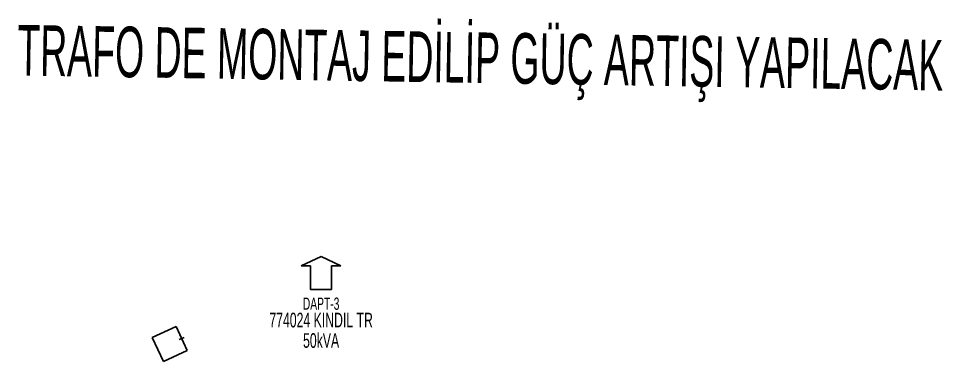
# Model space of a CAD drawing. Header units: millimetres. Extents: x 548145 to 551768, y 4050101 to 4056026.
# Drawn here: x 549555.9 to 549713.8, y 4055967.6 to 4056026.2 of the extents above; entities that cross this region are included whole.
import ezdxf
from ezdxf.enums import TextEntityAlignment as Align

# ---------------------------------------------------------------- set-up
doc = ezdxf.new("R2010")
doc.units = ezdxf.units.MM
doc.layers.add('KULLANICI', color=1, linetype='Continuous', lineweight=25)
doc.layers.add('TRAFO_MEVCUT', color=5, linetype='Continuous', lineweight=30)
doc.styles.get("Standard").update_dxf_attribs({"font": 'Arial'})

# ---------------------------------------------------------------- blocks, each defined once
blk = doc.blocks.new('MEV_BINA_KARE')
at = {"layer": 'TRAFO_MEVCUT', "linetype": 'Continuous'}
for p, q in [((-2.25, -2.25), (-2.25, 2.25)), ((-2.25, 2.25), (2.25, 2.25)), ((0, 1.8), (0, 2.7)), ((2.25, 2.25), (2.25, -2.25)), ((2.25, -2.25), (-2.25, -2.25))]:
    blk.add_line(p, q, dxfattribs=at)
blk = doc.blocks.new('MEV_DAPT')
at = {"layer": 'TRAFO_MEVCUT', "linetype": 'Continuous'}
for p, q in [((-3.4, 2), (0, 3.6)), ((0, 3.6), (3.4, 2)), ((-1.8, 2), (-3.4, 2)), ((-1.8, -2), (-1.8, 2)), ((3.4, 2), (1.8, 2)), ((1.8, 2), (1.8, -2)), ((1.8, -2), (-1.8, -2))]:
    blk.add_line(p, q, dxfattribs=at)

msp = doc.modelspace()

# ---------------------------------------------------------------- block references
at = {"layer": 'TRAFO_MEVCUT'}
msp.add_blockref('MEV_DAPT', (549607.599565, 4055981.933086), dxfattribs=at)
at = {"layer": 'TRAFO_MEVCUT', "rotation": 294.8513}
msp.add_blockref('MEV_BINA_KARE', (549581.725348, 4055970.580574), dxfattribs=at)

# ---------------------------------------------------------------- texts
at = {"layer": 'KULLANICI', "width": 0.53}
msp.add_text('TRAFO DE MONTAJ EDİLİP GÜÇ ARTIŞI YAPILACAK ', height=8.649723, rotation=359.060809, dxfattribs=at).set_placement((549635.711263, 4056019.519744), align=Align.MIDDLE_CENTER)
at = {"layer": 'TRAFO_MEVCUT', "width": 0.6}
for s, height, p in [('DAPT-3', 2.1, (549607.599565, 4055976.433086)), ('774024 KINDIL TR', 2.5, (549607.599565, 4055973.433086)), ('50kVA', 2.5, (549607.599565, 4055969.933086))]:
    msp.add_text(s, height=height, dxfattribs=at).set_placement(p, align=Align.CENTER)

doc.saveas('drawing.dxf')
